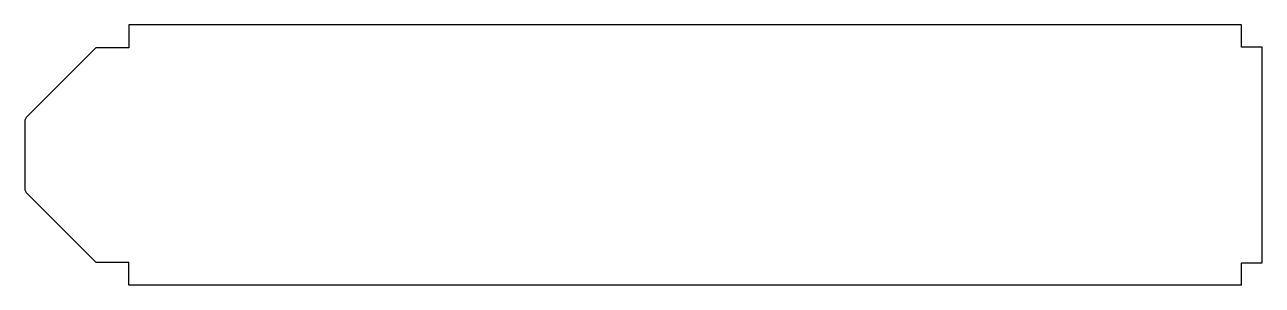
# Model space of a CAD drawing. Header units: millimetres. Extents: x 9 to 1085, y -64 to 163.
import ezdxf

# ---------------------------------------------------------------- set-up
doc = ezdxf.new("R2010")
doc.units = ezdxf.units.MM

msp = doc.modelspace()

# ---------------------------------------------------------------- linework, layer by layer
at = {"color": 7, "linetype": 'Continuous', "lineweight": 25}
for p, q in [((100, 162.7), (100, 142.7)), ((1067.4, 162.7), (100, 162.7)), ((1067.4, 143.2), (1067.4, 162.7)), ((71.2, 142.7), (10.5, 82)), ((100, 142.7), (71.2, 142.7)), ((1085.4, 143.2), (1067.4, 143.2)), ((1085.4, -44.2), (1085.4, 143.2)), ((10.5, 82), (9.4, 79.9)), ((9.4, 79.9), (9.4, 19.1)), ((9.4, 19.1), (10.5, 17)), ((10.5, 17), (71.2, -43.7)), ((71.2, -43.7), (100, -43.7)), ((100, -63.7), (100, -43.7)), ((1067.4, -44.2), (1085.4, -44.2)), ((1067.4, -63.7), (1067.4, -44.2)), ((1067.4, -63.7), (100, -63.7))]:
    msp.add_line(p, q, dxfattribs=at)

doc.saveas('drawing.dxf')
